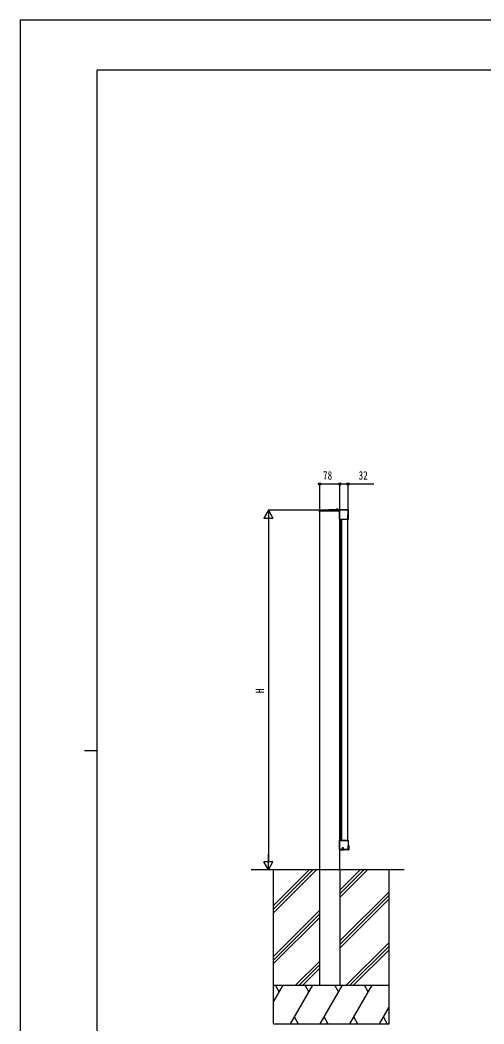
# Model space of a CAD drawing. Units: millimetres, scale not verified. Extents: x -4209 to 4205, y -2974 to 2970.
# Drawn here: x -4205 to -2400, y -940 to 2970 of the extents above; entities that cross this region are included whole.
import ezdxf
from ezdxf.enums import TextEntityAlignment as Align

# ---------------------------------------------------------------- set-up
doc = ezdxf.new("R2010")
doc.units = ezdxf.units.MM
doc.header["$LTSCALE"] = 16
for name, color, linetype in [('0-3_YKK_A1', 4, 'Continuous'), ('0-4_YKK_D', 6, 'Continuous'), ('0-5_YKK_ZWAK', 7, 'Continuous')]:
    doc.layers.add(name, color=color, linetype=linetype)
doc.styles.add('ＭＳ ゴシック', font='')
doc.styles.get('ＭＳ ゴシック').set_extended_font_data('MS Gothic')

msp = doc.modelspace()

# ---------------------------------------------------------------- linework, layer by layer
at = {"layer": '0-3_YKK_A1'}
for p, q in [((-3041, 1057.65), (-3041, 1060.65)), ((-2965.5, 1057.65), (-3041, 1057.65)), ((-3039.5, 1062.15), (-2930.01, 1062.15)), ((-3038.5, 1060.65), (-3039.5, 1060.65)), ((-3039, -339.35), (-3039, 1057.65)), ((-3002, 1063.15), (-2929.71, 1063.15)), ((-2975.75, 1062.75), (-2975.75, 1062.65)), ((-2966.75, 1062.15), (-2975.25, 1062.15)), ((-2973.35, 1064.66), (-2972.15, 1062.24)), ((-2971, 1067.9), (-2971, 1056.4)), ((-2968.65, 1064.66), (-2969.86, 1062.24)), ((-2966.25, 1062.75), (-2966.25, 1062.65)), ((-2965.5, 1057.65), (-2961, 1062.15)), ((-2963.23, 1060.77), (-2963.23, 1027.27)), ((-2929, 1060.65), (-2962.5, 1060.65)), ((-2927.75, 1061.75), (-2962.25, 1061.75)), ((-2929.29, 1027.16), (-2929, 1060.65)), ((-2927.79, 1027.15), (-2927.51, 1059.62)), ((-2926.77, 1027.27), (-2926.77, 1060.77)), ((-2926.75, 1031.64), (-2926.51, 1059.92)), ((-2962.25, 1026.29), (-2962.03, 1026.29)), ((-2962.03, 1026.29), (-2961.75, 1026.49)), ((-2959.5, 1026.15), (-2959.5, -224.86)), ((-2959.5, 1026.15), (-2931.2, 1026.15)), ((-2954.5, 1026.15), (-2954.5, -224.86)), ((-2953.7, 1026.15), (-2953.7, -224.86)), ((-2953, 1026.55), (-2937, 1026.55)), ((-2937, 1026.55), (-2936, 1026.49)), ((-2936, 1026.49), (-2928.25, 1026.49)), ((-2931.2, 1026.15), (-2931.2, -224.86)), ((-2929.29, 1027.16), (-2927.79, 1027.15)), ((-2927.97, 1026.29), (-2928.25, 1026.49)), ((-2927.97, 1026.29), (-2927.75, 1026.29)), ((-2963.23, -225.98), (-2963.23, -259.48)), ((-2962.03, -225), (-2962.25, -225)), ((-2962.03, -225), (-2961.75, -225.2)), ((-2954, -225.2), (-2961.75, -225.2)), ((-2959.5, -224.86), (-2931.2, -224.86)), ((-2953, -225.26), (-2954, -225.2)), ((-2937, -225.26), (-2953, -225.26)), ((-2927.97, -225), (-2928.25, -225.2)), ((-2927.75, -225), (-2927.97, -225)), ((-2926.77, -259.48), (-2926.77, -225.98)), ((-2962.25, -260.46), (-2927.75, -260.46)), ((-2961, -259.35), (-2950.4, -259.35)), ((-2926.43, -262.42), (-2961, -264.89)), ((-2950.1, -259.05), (-2950.1, -253.98)), ((-2950.01, -253.77), (-2949.19, -252.94)), ((-2948.98, -252.85), (-2948.4, -252.85)), ((-2948.1, -253.15), (-2948.1, -259.05)), ((-2947.8, -259.35), (-2929.5, -259.35)), ((-2928.5, -258.35), (-2928.5, -245.98)), ((-2928.41, -245.77), (-2927.09, -244.44)), ((-2926.88, -244.35), (-2925.8, -244.35)), ((-2925.5, -244.65), (-2925.5, -261.42)), ((-2710.6, -339.35), (-3305.3, -339.35)), ((-3219, -939.35), (-3219, -339.35)), ((-3219, -507.12), (-3051.24, -339.35)), ((-3219, -492.97), (-3065.38, -339.35)), ((-3219, -478.83), (-3079.52, -339.35)), ((-3039, -789.35), (-3039, -339.35)), ((-2961, -339.35), (-2961, -789.35)), ((-2961, -432.97), (-2867.39, -339.35)), ((-2961, -447.11), (-2853.25, -339.35)), ((-2961, -418.82), (-2881.53, -339.35)), ((-2769, -939.35), (-2769, -339.35)), ((-2961, -616.81), (-2769, -424.81)), ((-2961, -630.95), (-2769, -438.96)), ((-2961, -645.1), (-2769, -453.1)), ((-3219, -676.82), (-3039, -496.82)), ((-3219, -690.96), (-3039, -510.96)), ((-3219, -705.11), (-3039, -525.11)), ((-2935.55, -789.35), (-2769, -622.8)), ((-2921.41, -789.35), (-2769, -636.94)), ((-2907.27, -789.35), (-2769, -651.09)), ((-3133.54, -789.35), (-3039, -694.81)), ((-3119.4, -789.35), (-3039, -708.95)), ((-3105.26, -789.35), (-3039, -723.1)), ((-3219, -789.35), (-2769, -789.35)), ((-3219, -854.07), (-3181.64, -789.35)), ((-3196.64, -815.34), (-3211.64, -789.35)), ((-3152.77, -939.35), (-3066.17, -789.35)), ((-3081.17, -815.34), (-3096.17, -789.35)), ((-3037.3, -939.35), (-2950.7, -789.35)), ((-2965.7, -815.34), (-2980.7, -789.35)), ((-2921.83, -939.35), (-2835.23, -789.35)), ((-2850.23, -815.34), (-2865.23, -789.35)), ((-2806.36, -939.35), (-2769, -874.65)), ((-3137.77, -913.37), (-3122.77, -939.35)), ((-3022.3, -913.37), (-3007.31, -939.35)), ((-2906.83, -913.37), (-2891.83, -939.35)), ((-2791.36, -913.37), (-2776.36, -939.35)), ((-3219, -939.35), (-2769, -939.35))]:
    msp.add_line(p, q, dxfattribs=at)
for points in [[(-2961, -339.35), (-2961, 862.91), (-2961, 1060.65)], [(-2961.75, 1026.49), (-2954, 1026.49), (-2953, 1026.55)], [(-2928.25, -225.2), (-2936, -225.2), (-2937, -225.26)]]:
    msp.add_lwpolyline(points, dxfattribs=at)
for centre, radius, start, end in [((-3039.5, 1060.65), 1.5, 90, 180), ((-3002, 1062.15), 1, 90, 180), ((-2971, 1059.25), 5.9, 36.38156, 143.61844), ((-2975.25, 1062.65), 0.5, 180, 270), ((-2966.75, 1062.65), 0.5, 270, 0), ((-2962.25, 1060.77), 0.981, 90, 180), ((-2930.01, 1059.65), 2.5, 359.5, 90), ((-2929.71, 1059.95), 3.2, 359.5, 90), ((-2927.75, 1060.77), 0.981, 0, 90), ((-2962.25, 1027.27), 0.981, 180, 270), ((-2927.75, 1031.65), 1, 269.5, 359.5), ((-2927.75, 1027.27), 0.981, 270, 0), ((-2962.25, -225.98), 0.981, 90, 180), ((-2927.75, -225.98), 0.981, 0, 90), ((-2962.25, -259.48), 0.981, 180, 270), ((-2950.4, -259.05), 0.3, 270, 0), ((-2949.8, -253.98), 0.3, 135, 180), ((-2948.98, -253.15), 0.3, 90, 135), ((-2948.4, -253.15), 0.3, 0, 90), ((-2947.8, -259.05), 0.3, 180, 270), ((-2929.5, -258.35), 1, 270, 0), ((-2928.2, -245.98), 0.3, 135, 180), ((-2927.75, -259.48), 0.981, 270, 0), ((-2926.88, -244.65), 0.3, 90, 135), ((-2926.5, -261.42), 1, 274.08562, 0), ((-2925.8, -244.65), 0.3, 0, 90)]:
    msp.add_arc(centre, radius, start, end, dxfattribs=at)
at = {"layer": '0-4_YKK_D'}
for p, q in [((-3039, 1065.85), (-3039, 1164.15)), ((-3039, 1163.15), (-2961, 1163.15)), ((-2961, 1074.15), (-2961, 1164.15)), ((-2961, 1065.85), (-2961, 1164.15)), ((-2929, 1065.85), (-2929, 1164.15)), ((-3239, 1060.65), (-3256.5, 1030.33)), ((-3040, 1060.65), (-3240, 1060.65)), ((-3239, 1060.65), (-3221.5, 1030.33)), ((-3239, 1060.65), (-3239, 1000.02)), ((-3256.5, 1030.33), (-3221.5, 1030.33)), ((-3239, 1025.65), (-3239, -304.35)), ((-3239, -339.35), (-3256.5, -309.04)), ((-3221.5, -309.04), (-3256.5, -309.04)), ((-3239, -339.35), (-3239, -278.73)), ((-3239, -339.35), (-3221.5, -309.04)), ((-3040, -339.35), (-3240, -339.35))]:
    msp.add_line(p, q, dxfattribs=at)
msp.add_lwpolyline([(-2961, 1163.15), (-2929, 1163.15), (-2828.2, 1163.15)], dxfattribs=at)
for centre in [(-3039, 1163.15), (-2961, 1163.15), (-2961, 1163.15), (-2929, 1163.15)]:
    msp.add_circle(centre, 4.25, dxfattribs=at)
at = {"layer": '0-5_YKK_ZWAK'}
for p, q in [((3895.02, 2775), (-3904.98, 2775)), ((-3904.98, -2525), (-3904.98, 2775)), ((-3954.98, 125), (-3904.98, 125))]:
    msp.add_line(p, q, dxfattribs=at)
msp.add_lwpolyline([(-4205, -2970), (4205, -2970), (4205, 2970), (-4205, 2970)], close=True, dxfattribs=at)

# ---------------------------------------------------------------- texts
at = {"layer": '0-4_YKK_D', "style": 'ＭＳ ゴシック', "width": 0.8}
for s, p in [('78', (-3026.4, 1170.15)), ('32', (-2888, 1170.15))]:
    msp.add_text(s, height=32.99, dxfattribs=at).set_placement(p, align=Align.BOTTOM_LEFT)
msp.add_text('H', height=32.99, rotation=90, dxfattribs=at).set_placement((-3246, 348.65), align=Align.BOTTOM_LEFT)

doc.saveas('drawing.dxf')
